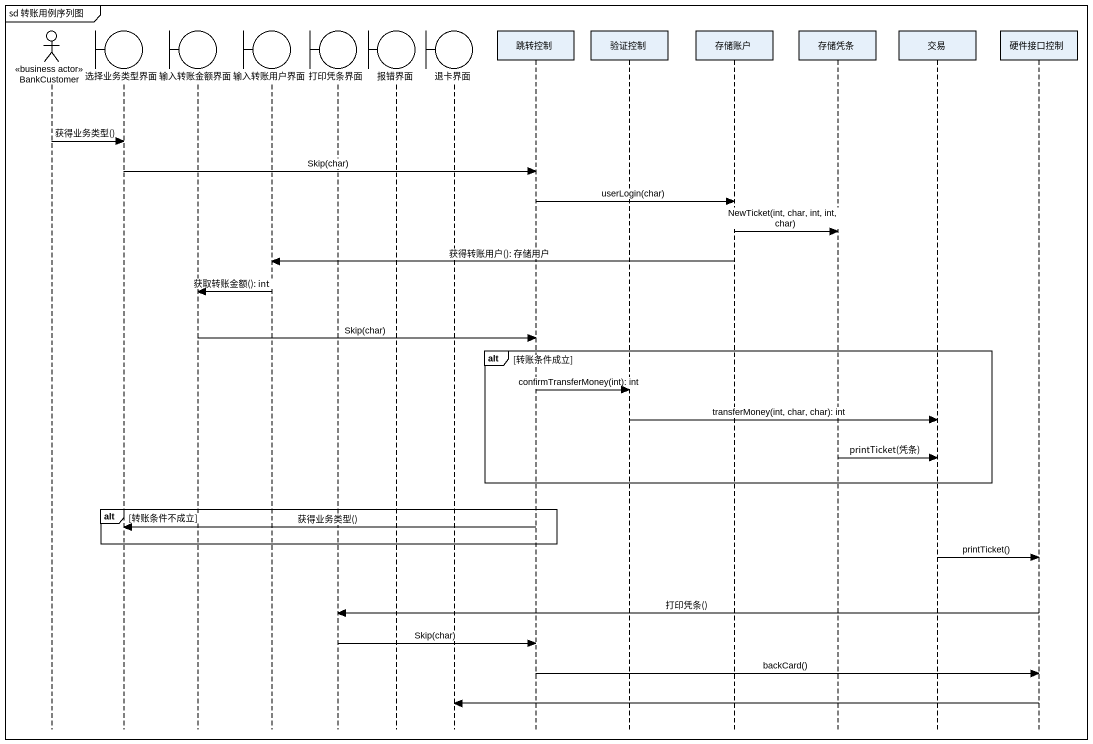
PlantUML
@startuml
mainframe sd 转账用例序列图
hide footbox
actor BankCustomer <<business actor>>
boundary 选择业务类型界面
boundary 输入转账金额界面
boundary 输入转账用户界面
boundary 打印凭条界面
boundary 报错界面
boundary 退卡界面
participant 跳转控制
participant 验证控制
participant 存储账户
participant 存储凭条
participant 交易
participant 硬件接口控制

BankCustomer -> 选择业务类型界面 : 获得业务类型()
选择业务类型界面 -> 跳转控制 : Skip(char)
跳转控制 -> 存储账户 : userLogin(char)
存储账户 -> 存储凭条 : NewTicket(int, char, int, int, char)
存储账户 -> 输入转账用户界面 : 获得转账用户(): 存储用户
输入转账用户界面 -> 输入转账金额界面 : 获取转账金额(): int
输入转账金额界面 -> 跳转控制 : Skip(char)
alt 转账条件成立
  跳转控制 -> 验证控制 : confirmTransferMoney(int): int
  验证控制 -> 交易 : transferMoney(int, char, char): int
  存储凭条 -> 交易 : printTicket(凭条)
end
alt 转账条件不成立
  跳转控制 -> 选择业务类型界面 : 获得业务类型()
end
交易 -> 硬件接口控制 : printTicket()
硬件接口控制 -> 打印凭条界面 : 打印凭条()
打印凭条界面 -> 跳转控制 : Skip(char)
跳转控制 -> 硬件接口控制 : backCard()
硬件接口控制 -> 退卡界面
@enduml
